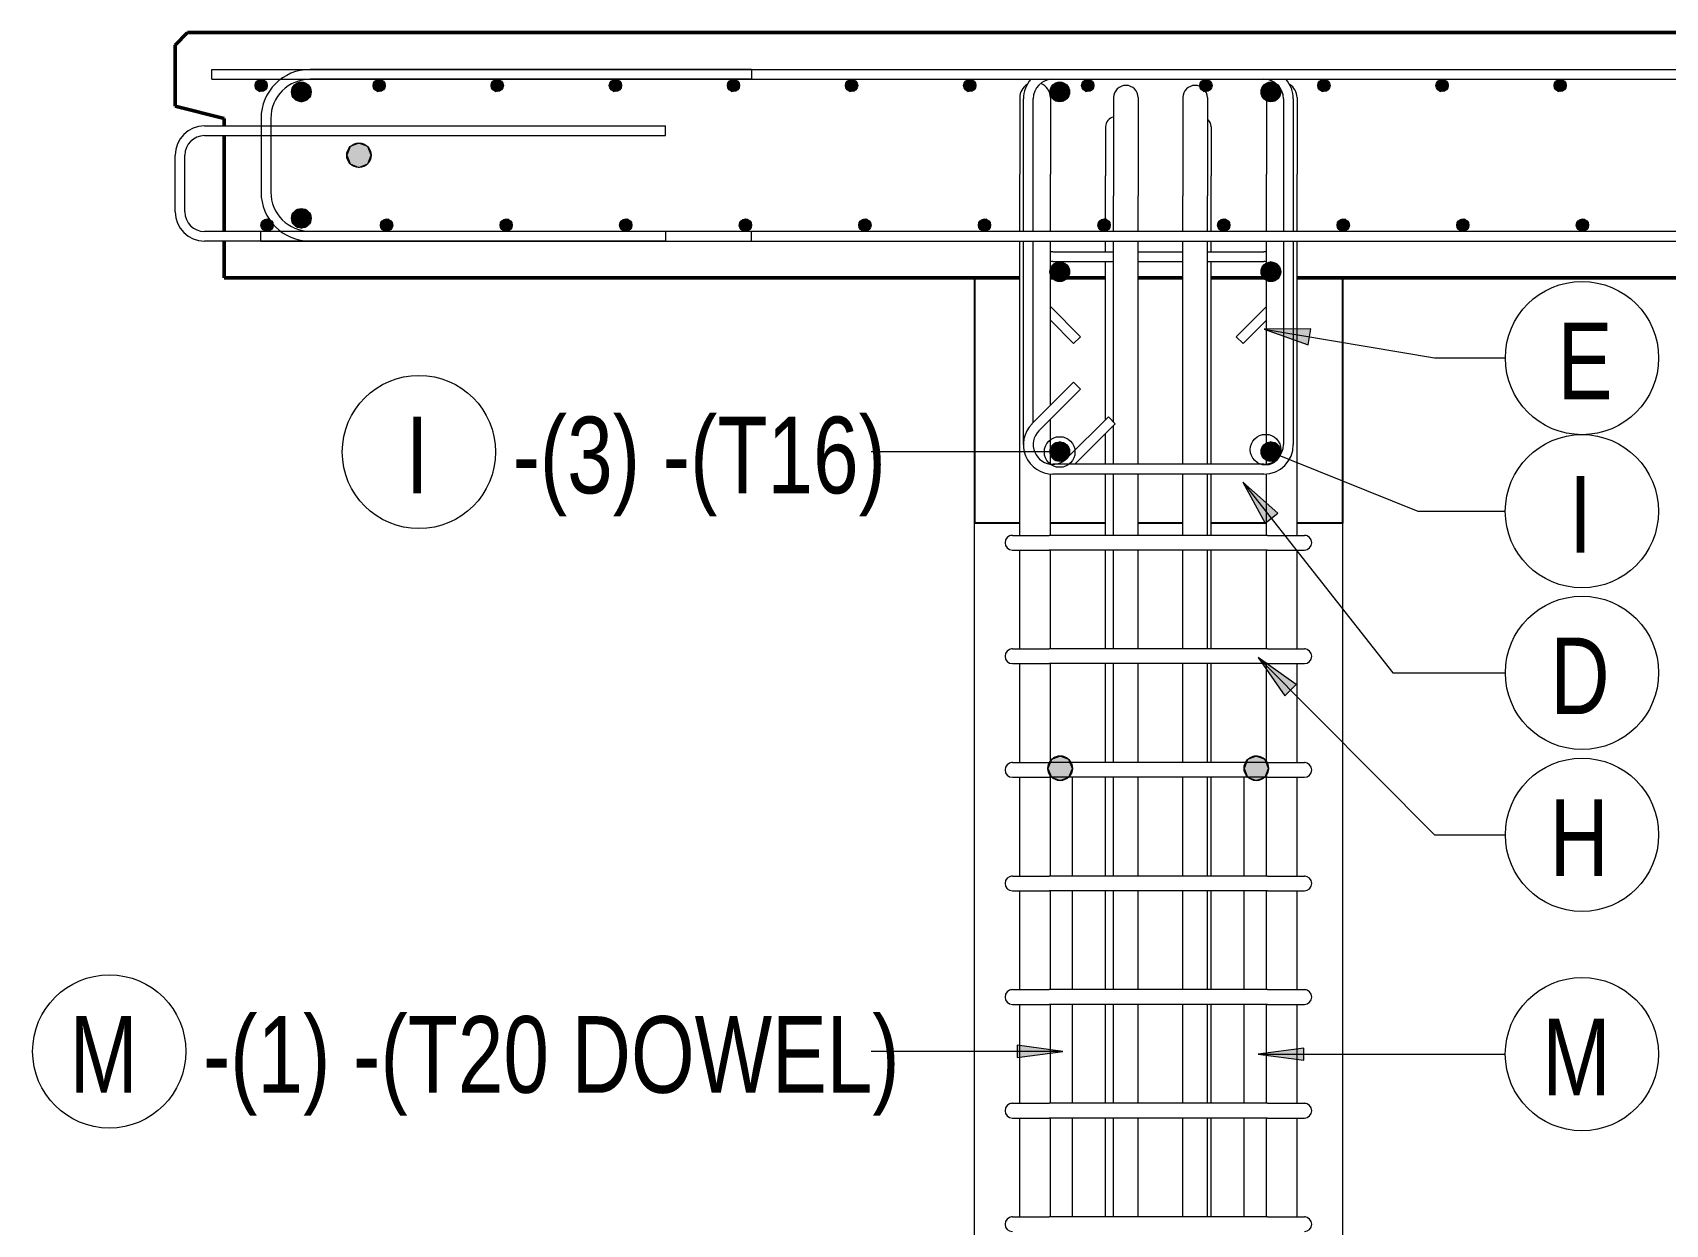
# Model space of a CAD drawing. Header units: millimetres. Extents: x 9013 to 19551, y 11604 to 23400.
# Drawn here: x 13554 to 14886, y 12142 to 13114 of the extents above; entities that cross this region are included whole.
import ezdxf

# ---------------------------------------------------------------- set-up
doc = ezdxf.new("R2010")
doc.units = ezdxf.units.MM
for name, color, linetype, lineweight in [('A-WALL', 113, 'Continuous', 25), ('S-BEAM', 12, 'Continuous', 18), ('S-RBAR', 171, 'Continuous', 18), ('S-RBAR-IDEN', 171, 'Continuous', 9)]:
    doc.layers.add(name, color=color, linetype=linetype, lineweight=lineweight)
doc.styles.add('Nirmala UI Semilight', font='NirmalaS.ttf', dxfattribs={"width": 0.8, "height": 62.5})

# ---------------------------------------------------------------- blocks, each defined once
blk = doc.blocks.new('M_Rebar Tag_rfa MARK - DOT 1 MM-794228-Elevation Top 2')
at = {"layer": 'S-RBAR-IDEN'}
blk.add_circle((11210.2, 12723.5), 62.5, dxfattribs=at)
blk = doc.blocks.new('M_Rebar Tag_rfa Dimension - ARROW-793927-Elevation Top 2')
at = {"layer": 'S-RBAR-IDEN'}
blk.add_circle((12177.3, 12807.6), 62.5, dxfattribs=at)
blk = doc.blocks.new('M_Rebar Tag_rfa MARK - ARROW-794226-Elevation Top 2')
at = {"layer": 'S-RBAR-IDEN'}
blk.add_circle((11210.2, 12280.7), 62.5, dxfattribs=at)

msp = doc.modelspace()

# ---------------------------------------------------------------- hatches: boundary and pattern name
at = {"layer": 'S-RBAR'}
h = msp.add_hatch(color=256, dxfattribs=at)
edge = h.paths.add_edge_path()
edge.add_arc((13740.2, 13070.7), 5, 0, 360)
for points in [[(13738.6, 13065.9), (13744.2, 13067.8), (13744.2, 13073.6), (13738.6, 13075.5), (13735.2, 13070.7)], [(13773, 13057.5), (13779.3, 13060.6), (13780.8, 13067.3), (13776.5, 13072.7), (13769.5, 13072.7), (13765.2, 13067.3), (13766.7, 13060.6)], [(13835, 13065.9), (13840.6, 13067.8), (13840.6, 13073.6), (13835, 13075.5), (13831.5, 13070.7)], [(13931.3, 13065.9), (13936.9, 13067.8), (13936.9, 13073.6), (13931.3, 13075.5), (13927.8, 13070.7)], [(14027.6, 13065.9), (14033.2, 13067.8), (14033.2, 13073.6), (14027.6, 13075.5), (14024.2, 13070.7)], [(14124, 13065.9), (14129.6, 13067.8), (14129.6, 13073.6), (14124, 13075.5), (14120.5, 13070.7)], [(14220.3, 13065.9), (14225.9, 13067.8), (14225.9, 13073.6), (14220.3, 13075.5), (14216.9, 13070.7)], [(14316.6, 13065.9), (14322.2, 13067.8), (14322.2, 13073.6), (14316.6, 13075.5), (14313.2, 13070.7)], [(14394.4, 13058.3), (14395.1, 13058.3), (14399.5, 13063.7), (14397.9, 13070.4), (14391.7, 13073.5), (14385.3, 13070.1), (14383.9, 13063.7), (14388.2, 13058.3)], [(14413, 13065.9), (14418.6, 13067.8), (14418.6, 13073.6), (14413, 13075.5), (14409.5, 13070.7)], [(14509.3, 13065.9), (14514.9, 13067.8), (14514.9, 13073.6), (14509.3, 13075.5), (14505.9, 13070.7)], [(14560.4, 13058.3), (14567.3, 13058.3), (14571.7, 13063.7), (14570.1, 13070.4), (14563.9, 13073.5), (14557.6, 13070.4), (14556.1, 13063.7)], [(14605.7, 13065.9), (14611.2, 13067.8), (14611.2, 13073.6), (14605.7, 13075.5), (14602.2, 13070.7)], [(14702, 13065.9), (14707.6, 13067.8), (14707.6, 13073.6), (14702, 13075.5), (14698.5, 13070.7)], [(14798.3, 13065.9), (14803.9, 13067.8), (14803.9, 13073.6), (14798.3, 13075.5), (14794.9, 13070.7)], [(13820, 13003.8), (13827.1, 13006.7), (13830, 13013.8), (13827.1, 13020.9), (13820, 13023.8), (13812.9, 13020.9), (13810, 13013.8), (13812.9, 13006.7)], [(13746.5, 12952.1), (13750, 12956.9), (13746.5, 12961.7), (13741, 12959.8), (13741, 12954)], [(13773, 12954.4), (13779.3, 12957.4), (13780.8, 12964.2), (13776.5, 12969.6), (13769.5, 12969.6), (13765.2, 12964.2), (13766.7, 12957.4)], [(13844.1, 12952.1), (13847.5, 12956.9), (13844.1, 12961.7), (13838.5, 12959.8), (13838.5, 12954)], [(13941.6, 12952.1), (13945.1, 12956.9), (13941.6, 12961.7), (13936, 12959.8), (13936, 12954)], [(14039.2, 12952.1), (14042.6, 12956.9), (14039.2, 12961.7), (14033.6, 12959.8), (14033.6, 12954)], [(14136.7, 12952.1), (14140.2, 12956.9), (14136.7, 12961.7), (14131.1, 12959.8), (14131.1, 12954)], [(14234.3, 12952.1), (14237.7, 12956.9), (14234.3, 12961.7), (14228.7, 12959.8), (14228.7, 12954)], [(14331.8, 12952.1), (14335.3, 12956.9), (14331.8, 12961.7), (14326.2, 12959.8), (14326.2, 12954)], [(14429.4, 12952.1), (14432.8, 12956.9), (14429.4, 12961.7), (14423.8, 12959.8), (14423.8, 12954)], [(14526.9, 12952.1), (14530.4, 12956.9), (14526.9, 12961.7), (14521.3, 12959.8), (14521.3, 12954)], [(14624.5, 12952.1), (14627.9, 12956.9), (14624.5, 12961.7), (14618.9, 12959.8), (14618.9, 12954)], [(14722, 12952.1), (14725.5, 12956.9), (14722, 12961.7), (14716.4, 12959.8), (14716.4, 12954)], [(14819.5, 12952.1), (14823, 12956.9), (14819.5, 12961.7), (14814, 12959.8), (14814, 12954)], [(14388.2, 12911.6), (14395.1, 12911.6), (14399.5, 12917), (14397.9, 12923.8), (14391.7, 12926.8), (14385.4, 12923.8), (14383.9, 12917), (14384.2, 12916.5)], [(14560.4, 12911.6), (14567.3, 12911.6), (14571.7, 12917), (14570.1, 12923.8), (14563.9, 12926.8), (14557.6, 12923.8), (14556.1, 12917), (14556.5, 12916.5)], [(14388.2, 12764.9), (14395.1, 12764.9), (14399.5, 12770.4), (14397.9, 12777.1), (14391.7, 12780.1), (14385.4, 12776.9), (14383.9, 12770.4)], [(14560.4, 12764.9), (14567.3, 12764.9), (14571.7, 12770.4), (14570.1, 12777.1), (14563.9, 12780.1), (14557.6, 12776.9), (14556.1, 12770.4)], [(14392, 12503.8), (14399.1, 12506.7), (14402, 12513.8), (14399.1, 12520.9), (14392, 12523.8), (14384.9, 12520.9), (14382, 12513.8), (14384.9, 12506.7)], [(14552, 12503.8), (14559.1, 12506.7), (14562, 12513.8), (14559.1, 12520.9), (14552, 12523.8), (14544.9, 12520.9), (14542, 12513.8), (14544.9, 12506.7)]]:
    msp.add_hatch(color=256, dxfattribs=at).paths.add_polyline_path(points)
h = msp.add_hatch(color=256, dxfattribs=at)
edge = h.paths.add_edge_path()
edge.add_arc((13773, 13065.5), 8, 0, 360)
h = msp.add_hatch(color=256, dxfattribs=at)
edge = h.paths.add_edge_path()
edge.add_arc((13836.5, 13070.7), 5, 0, 360)
h = msp.add_hatch(color=256, dxfattribs=at)
edge = h.paths.add_edge_path()
edge.add_arc((13932.8, 13070.7), 5, 0, 360)
h = msp.add_hatch(color=256, dxfattribs=at)
edge = h.paths.add_edge_path()
edge.add_arc((14029.2, 13070.7), 5, 0, 360)
h = msp.add_hatch(color=256, dxfattribs=at)
edge = h.paths.add_edge_path()
edge.add_arc((14125.5, 13070.7), 5, 0, 360)
h = msp.add_hatch(color=256, dxfattribs=at)
edge = h.paths.add_edge_path()
edge.add_arc((14221.9, 13070.7), 5, 0, 360)
h = msp.add_hatch(color=256, dxfattribs=at)
edge = h.paths.add_edge_path()
edge.add_arc((14318.2, 13070.7), 5, 0, 360)
h = msp.add_hatch(color=256, dxfattribs=at)
edge = h.paths.add_edge_path()
edge.add_arc((14391.7, 13065.5), 8, 0, 360)
h = msp.add_hatch(color=256, dxfattribs=at)
edge = h.paths.add_edge_path()
edge.add_arc((14414.5, 13070.7), 5, 0, 360)
h = msp.add_hatch(color=256, dxfattribs=at)
edge = h.paths.add_edge_path()
edge.add_arc((14510.9, 13070.7), 5, 0, 360)
h = msp.add_hatch(color=256, dxfattribs=at)
edge = h.paths.add_edge_path()
edge.add_arc((14563.9, 13065.5), 8, 0, 360)
h = msp.add_hatch(color=256, dxfattribs=at)
edge = h.paths.add_edge_path()
edge.add_arc((14607.2, 13070.7), 5, 0, 360)
h = msp.add_hatch(color=256, dxfattribs=at)
edge = h.paths.add_edge_path()
edge.add_arc((14703.5, 13070.7), 5, 0, 360)
h = msp.add_hatch(color=256, dxfattribs=at)
edge = h.paths.add_edge_path()
edge.add_arc((14799.9, 13070.7), 5, 0, 360)
h = msp.add_hatch(color=256, dxfattribs=at)
edge = h.paths.add_edge_path()
edge.add_arc((13820, 13013.8), 10, 0, 360)
h = msp.add_hatch(color=256, dxfattribs=at)
edge = h.paths.add_edge_path()
edge.add_arc((13745, 12956.9), 5, 0, 360)
h = msp.add_hatch(color=256, dxfattribs=at)
edge = h.paths.add_edge_path()
edge.add_arc((13773, 12962.4), 8, 0, 360)
h = msp.add_hatch(color=256, dxfattribs=at)
edge = h.paths.add_edge_path()
edge.add_arc((13842.5, 12956.9), 5, 0, 360)
h = msp.add_hatch(color=256, dxfattribs=at)
edge = h.paths.add_edge_path()
edge.add_arc((13940.1, 12956.9), 5, 0, 360)
h = msp.add_hatch(color=256, dxfattribs=at)
edge = h.paths.add_edge_path()
edge.add_arc((14037.6, 12956.9), 5, 0, 360)
h = msp.add_hatch(color=256, dxfattribs=at)
edge = h.paths.add_edge_path()
edge.add_arc((14135.2, 12956.9), 5, 0, 360)
h = msp.add_hatch(color=256, dxfattribs=at)
edge = h.paths.add_edge_path()
edge.add_arc((14232.7, 12956.9), 5, 0, 360)
h = msp.add_hatch(color=256, dxfattribs=at)
edge = h.paths.add_edge_path()
edge.add_arc((14330.3, 12956.9), 5, 0, 360)
h = msp.add_hatch(color=256, dxfattribs=at)
edge = h.paths.add_edge_path()
edge.add_arc((14427.8, 12956.9), 5, 0, 360)
h = msp.add_hatch(color=256, dxfattribs=at)
edge = h.paths.add_edge_path()
edge.add_arc((14525.4, 12956.9), 5, 0, 360)
h = msp.add_hatch(color=256, dxfattribs=at)
edge = h.paths.add_edge_path()
edge.add_arc((14622.9, 12956.9), 5, 0, 360)
h = msp.add_hatch(color=256, dxfattribs=at)
edge = h.paths.add_edge_path()
edge.add_arc((14720.5, 12956.9), 5, 0, 360)
h = msp.add_hatch(color=256, dxfattribs=at)
edge = h.paths.add_edge_path()
edge.add_arc((14818, 12956.9), 5, 0, 360)
h = msp.add_hatch(color=256, dxfattribs=at)
edge = h.paths.add_edge_path()
edge.add_arc((14391.7, 12918.8), 8, 0, 360)
h = msp.add_hatch(color=256, dxfattribs=at)
edge = h.paths.add_edge_path()
edge.add_arc((14563.9, 12918.8), 8, 0, 360)
h = msp.add_hatch(color=256, dxfattribs=at)
edge = h.paths.add_edge_path()
edge.add_arc((14391.7, 12772.1), 8, 0, 360)
h = msp.add_hatch(color=256, dxfattribs=at)
edge = h.paths.add_edge_path()
edge.add_arc((14563.9, 12772.1), 8, 0, 360)
h = msp.add_hatch(color=256, dxfattribs=at)
edge = h.paths.add_edge_path()
edge.add_arc((14392, 12513.8), 10, 0, 360)
h = msp.add_hatch(color=256, dxfattribs=at)
edge = h.paths.add_edge_path()
edge.add_arc((14552, 12513.8), 10, 0, 360)
at = {"layer": 'S-RBAR-IDEN'}
for points in [[(14558.3, 12872), (14594.2, 12859.2), (14596.4, 12872.3)], [(14541.1, 12747.3), (14559.1, 12713.8), (14569.5, 12721.9)], [(14553.4, 12604.1), (14575.2, 12572.9), (14584.5, 12582.2)], [(14394.3, 12282.9), (14356.8, 12287.9), (14356.8, 12278)], [(14553.4, 12280.7), (14590.9, 12275.7), (14590.9, 12285.6)]]:
    msp.add_hatch(color=256, dxfattribs=at).paths.add_polyline_path(points)

# ---------------------------------------------------------------- linework, layer by layer
at = {"layer": 'A-WALL', "lineweight": 50}
for p, q in [((13680.1, 13113.8), (13670, 13103.7)), ((15916, 13113.8), (13680.1, 13113.8)), ((13670, 13103.7), (13670, 13053.8)), ((13670, 13053.8), (13710, 13043.8)), ((13710, 13043.8), (13710, 13037.8)), ((13710, 13029.8), (13710, 12951.7)), ((13710, 12943.7), (13710, 12913.8)), ((13710, 12913.8), (14359, 12913.8)), ((14384, 12913.8), (14429.1, 12913.8)), ((14455.6, 12913.8), (14492.1, 12913.8)), ((14515.1, 12913.8), (14560.2, 12913.8)), ((14585.2, 12913.8), (15886, 12913.8))]:
    msp.add_line(p, q, dxfattribs=at)
at = {"layer": 'A-WALL'}
for p, q in [((14322, 12913.8), (14322, 12713.8)), ((14622.2, 12913.8), (14622.2, 12713.8)), ((14359, 12713.8), (14322, 12713.8)), ((14429.1, 12713.8), (14384, 12713.8)), ((14492.1, 12713.8), (14455.6, 12713.8)), ((14560.2, 12713.8), (14515.1, 12713.8)), ((14622.2, 12713.8), (14585.2, 12713.8))]:
    msp.add_line(p, q, dxfattribs=at)
at = {"layer": 'S-BEAM'}
for p, q in [((14322, 11713.8), (14322, 12713.8)), ((14359, 12713.8), (14322, 12713.8)), ((14429.1, 12713.8), (14384, 12713.8)), ((14492.1, 12713.8), (14455.6, 12713.8)), ((14560.2, 12713.8), (14515.1, 12713.8)), ((14622.2, 12713.8), (14585.2, 12713.8)), ((14622.2, 12713.8), (14622.2, 11713.8))]:
    msp.add_line(p, q, dxfattribs=at)
at = {"layer": 'S-RBAR'}
for p, q in [((13700, 13083.8), (15896, 13083.8)), ((13700, 13075.8), (13700, 13083.8)), ((14140.1, 13083.8), (13780.1, 13083.8)), ((14140.1, 13083.8), (14140.1, 13075.8)), ((13700, 13075.8), (15896, 13075.8)), ((13738.6, 13075.5), (13735.2, 13070.7)), ((13735.2, 13070.7), (13738.6, 13065.9)), ((13744.2, 13073.6), (13738.6, 13075.5)), ((13738.6, 13065.9), (13744.2, 13067.8)), ((13744.2, 13067.8), (13744.2, 13073.6)), ((13769.5, 13072.7), (13765.2, 13067.3)), ((13765.2, 13067.3), (13766.7, 13060.6)), ((13776.5, 13072.7), (13769.5, 13072.7)), ((13780.8, 13067.3), (13776.5, 13072.7)), ((13779.3, 13060.6), (13780.8, 13067.3)), ((14140.1, 13075.8), (13780.1, 13075.8)), ((13835, 13075.5), (13831.5, 13070.7)), ((13831.5, 13070.7), (13835, 13065.9)), ((13840.6, 13073.6), (13835, 13075.5)), ((13835, 13065.9), (13840.6, 13067.8)), ((13840.6, 13067.8), (13840.6, 13073.6)), ((13931.3, 13075.5), (13927.8, 13070.7)), ((13927.8, 13070.7), (13931.3, 13065.9)), ((13936.9, 13073.6), (13931.3, 13075.5)), ((13931.3, 13065.9), (13936.9, 13067.8)), ((13936.9, 13067.8), (13936.9, 13073.6)), ((14027.6, 13075.5), (14024.2, 13070.7)), ((14024.2, 13070.7), (14027.6, 13065.9)), ((14033.2, 13073.6), (14027.6, 13075.5)), ((14027.6, 13065.9), (14033.2, 13067.8)), ((14033.2, 13067.8), (14033.2, 13073.6)), ((14124, 13075.5), (14120.5, 13070.7)), ((14120.5, 13070.7), (14124, 13065.9)), ((14129.6, 13073.6), (14124, 13075.5)), ((14124, 13065.9), (14129.6, 13067.8)), ((14129.6, 13067.8), (14129.6, 13073.6)), ((14220.3, 13075.5), (14216.9, 13070.7)), ((14216.9, 13070.7), (14220.3, 13065.9)), ((14225.9, 13073.6), (14220.3, 13075.5)), ((14220.3, 13065.9), (14225.9, 13067.8)), ((14225.9, 13067.8), (14225.9, 13073.6)), ((14316.6, 13075.5), (14313.2, 13070.7)), ((14313.2, 13070.7), (14316.6, 13065.9)), ((14322.2, 13073.6), (14316.6, 13075.5)), ((14316.6, 13065.9), (14322.2, 13067.8)), ((14322.2, 13067.8), (14322.2, 13073.6)), ((14385.3, 13070.1), (14383.9, 13063.7)), ((14391.7, 13073.5), (14385.3, 13070.1)), ((14397.9, 13070.4), (14391.7, 13073.5)), ((14399.5, 13063.7), (14397.9, 13070.4)), ((14413, 13075.5), (14409.5, 13070.7)), ((14409.5, 13070.7), (14413, 13065.9)), ((14418.6, 13073.6), (14413, 13075.5)), ((14413, 13065.9), (14418.6, 13067.8)), ((14418.6, 13067.8), (14418.6, 13073.6)), ((14509.3, 13075.5), (14505.9, 13070.7)), ((14505.9, 13070.7), (14509.3, 13065.9)), ((14514.9, 13073.6), (14509.3, 13075.5)), ((14509.3, 13065.9), (14514.9, 13067.8)), ((14514.9, 13067.8), (14514.9, 13073.6)), ((14557.6, 13070.4), (14556.1, 13063.7)), ((14563.9, 13073.5), (14557.6, 13070.4)), ((14570.1, 13070.4), (14563.9, 13073.5)), ((14571.7, 13063.7), (14570.1, 13070.4)), ((14605.7, 13075.5), (14602.2, 13070.7)), ((14602.2, 13070.7), (14605.7, 13065.9)), ((14611.2, 13073.6), (14605.7, 13075.5)), ((14605.7, 13065.9), (14611.2, 13067.8)), ((14611.2, 13067.8), (14611.2, 13073.6)), ((14702, 13075.5), (14698.5, 13070.7)), ((14698.5, 13070.7), (14702, 13065.9)), ((14707.6, 13073.6), (14702, 13075.5)), ((14702, 13065.9), (14707.6, 13067.8)), ((14707.6, 13067.8), (14707.6, 13073.6)), ((14798.3, 13075.5), (14794.9, 13070.7)), ((14794.9, 13070.7), (14798.3, 13065.9)), ((14803.9, 13073.6), (14798.3, 13075.5)), ((14798.3, 13065.9), (14803.9, 13067.8)), ((14803.9, 13067.8), (14803.9, 13073.6)), ((13766.7, 13060.6), (13773, 13057.5)), ((13773, 13057.5), (13779.3, 13060.6)), ((14359, 13060.8), (14359, 12998.3)), ((14362, 12951.8), (14362, 13059.8)), ((14370, 12951.8), (14370, 13059.8)), ((14383.9, 13063.7), (14388.2, 13058.3)), ((14384, 13060.8), (14384, 12998.3)), ((14388.2, 13058.3), (14394.4, 13058.3)), ((14394.4, 13058.3), (14395.1, 13058.3)), ((14395.1, 13058.3), (14399.5, 13063.7)), ((14435.6, 13060.8), (14435.6, 12980.8)), ((14455.6, 13060.8), (14455.6, 12980.8)), ((14492.1, 13060.8), (14492.1, 12980.8)), ((14512.1, 13060.8), (14512.1, 12980.8)), ((14556.1, 13063.7), (14560.4, 13058.3)), ((14560.2, 13060.8), (14560.2, 12998.3)), ((14560.4, 13058.3), (14567.3, 13058.3)), ((14567.3, 13058.3), (14571.7, 13063.7)), ((14574.2, 13059.8), (14574.2, 12951.8)), ((14582.2, 13059.8), (14582.2, 12951.8)), ((14585.2, 13060.8), (14585.2, 12998.3)), ((13740.1, 13043.8), (13740.1, 12983.8)), ((13748.1, 13043.8), (13748.1, 12983.8)), ((13694, 13037.8), (14070, 13037.8)), ((13694, 13029.8), (14070, 13029.8)), ((14070, 13029.8), (14070, 13037.8)), ((14429.1, 13037.1), (14429.1, 12997.1)), ((14515.1, 13037.1), (14515.1, 12997.1)), ((13670, 12967.7), (13670, 13013.8)), ((13678, 12967.7), (13678, 13013.8)), ((13812.9, 13020.9), (13810, 13013.8)), ((13810, 13013.8), (13812.9, 13006.7)), ((13820, 13023.8), (13812.9, 13020.9)), ((13827.1, 13020.9), (13820, 13023.8)), ((13830, 13013.8), (13827.1, 13020.9)), ((13827.1, 13006.7), (13830, 13013.8)), ((13812.9, 13006.7), (13820, 13003.8)), ((13820, 13003.8), (13827.1, 13006.7)), ((14359, 12951.8), (14359, 12998.3)), ((14384, 12951.8), (14384, 12998.3)), ((14429.1, 12951.8), (14429.1, 12997.1)), ((14515.1, 12951.8), (14515.1, 12997.1)), ((14560.2, 12951.8), (14560.2, 12998.3)), ((14585.2, 12951.8), (14585.2, 12998.3)), ((14435.6, 12951.8), (14435.6, 12980.8)), ((14455.6, 12951.8), (14455.6, 12980.8)), ((14492.1, 12951.8), (14492.1, 12980.8)), ((14512.1, 12951.8), (14512.1, 12980.8)), ((13746.5, 12961.7), (13741, 12959.8)), ((13741, 12959.8), (13741, 12954)), ((13750, 12956.9), (13746.5, 12961.7)), ((13769.5, 12969.6), (13765.2, 12964.2)), ((13765.2, 12964.2), (13766.7, 12957.4)), ((13776.5, 12969.6), (13769.5, 12969.6)), ((13780.8, 12964.2), (13776.5, 12969.6)), ((13779.3, 12957.4), (13780.8, 12964.2)), ((13844.1, 12961.7), (13838.5, 12959.8)), ((13838.5, 12959.8), (13838.5, 12954)), ((13847.5, 12956.9), (13844.1, 12961.7)), ((13941.6, 12961.7), (13936, 12959.8)), ((13936, 12959.8), (13936, 12954)), ((13945.1, 12956.9), (13941.6, 12961.7)), ((14039.2, 12961.7), (14033.6, 12959.8)), ((14033.6, 12959.8), (14033.6, 12954)), ((14042.6, 12956.9), (14039.2, 12961.7)), ((14136.7, 12961.7), (14131.1, 12959.8)), ((14131.1, 12959.8), (14131.1, 12954)), ((14140.2, 12956.9), (14136.7, 12961.7)), ((14234.3, 12961.7), (14228.7, 12959.8)), ((14228.7, 12959.8), (14228.7, 12954)), ((14237.7, 12956.9), (14234.3, 12961.7)), ((14331.8, 12961.7), (14326.2, 12959.8)), ((14326.2, 12959.8), (14326.2, 12954)), ((14335.3, 12956.9), (14331.8, 12961.7)), ((14429.4, 12961.7), (14423.8, 12959.8)), ((14423.8, 12959.8), (14423.8, 12954)), ((14432.8, 12956.9), (14429.4, 12961.7)), ((14526.9, 12961.7), (14521.3, 12959.8)), ((14521.3, 12959.8), (14521.3, 12954)), ((14530.4, 12956.9), (14526.9, 12961.7)), ((14624.5, 12961.7), (14618.9, 12959.8)), ((14618.9, 12959.8), (14618.9, 12954)), ((14627.9, 12956.9), (14624.5, 12961.7)), ((14722, 12961.7), (14716.4, 12959.8)), ((14716.4, 12959.8), (14716.4, 12954)), ((14725.5, 12956.9), (14722, 12961.7)), ((14819.5, 12961.7), (14814, 12959.8)), ((14814, 12959.8), (14814, 12954)), ((14823, 12956.9), (14819.5, 12961.7)), ((14070, 12951.7), (13694, 12951.7)), ((13740, 12951.8), (15896, 12951.8)), ((13740, 12943.8), (13740, 12951.8)), ((13741, 12954), (13746.5, 12952.1)), ((13746.5, 12952.1), (13750, 12956.9)), ((13766.7, 12957.4), (13773, 12954.4)), ((13773, 12954.4), (13779.3, 12957.4)), ((13780.1, 12951.8), (14140.1, 12951.8)), ((13838.5, 12954), (13844.1, 12952.1)), ((13844.1, 12952.1), (13847.5, 12956.9)), ((13936, 12954), (13941.6, 12952.1)), ((13941.6, 12952.1), (13945.1, 12956.9)), ((14033.6, 12954), (14039.2, 12952.1)), ((14039.2, 12952.1), (14042.6, 12956.9)), ((14070, 12951.7), (14070, 12943.7)), ((14131.1, 12954), (14136.7, 12952.1)), ((14136.7, 12952.1), (14140.2, 12956.9)), ((14140.1, 12943.8), (14140.1, 12951.8)), ((14228.7, 12954), (14234.3, 12952.1)), ((14234.3, 12952.1), (14237.7, 12956.9)), ((14326.2, 12954), (14331.8, 12952.1)), ((14331.8, 12952.1), (14335.3, 12956.9)), ((14423.8, 12954), (14429.4, 12952.1)), ((14429.4, 12952.1), (14432.8, 12956.9)), ((14521.3, 12954), (14526.9, 12952.1)), ((14526.9, 12952.1), (14530.4, 12956.9)), ((14618.9, 12954), (14624.5, 12952.1)), ((14624.5, 12952.1), (14627.9, 12956.9)), ((14716.4, 12954), (14722, 12952.1)), ((14722, 12952.1), (14725.5, 12956.9)), ((14814, 12954), (14819.5, 12952.1)), ((14819.5, 12952.1), (14823, 12956.9)), ((14070, 12943.7), (13694, 12943.7)), ((13740, 12943.8), (15896, 12943.8)), ((13780.1, 12943.8), (14140.1, 12943.8)), ((14359, 12703.8), (14359, 12943.8)), ((14362, 12777.8), (14362, 12943.8)), ((14370, 12795.7), (14370, 12943.8)), ((14384, 12809.7), (14384, 12943.8)), ((14386, 12935.1), (14435.6, 12935.1)), ((14429.1, 12935.1), (14429.1, 12943.8)), ((14435.6, 12796.1), (14435.6, 12943.8)), ((14455.6, 12761.8), (14455.6, 12943.8)), ((14455.6, 12935.1), (14492.1, 12935.1)), ((14492.1, 12761.8), (14492.1, 12943.8)), ((14512.1, 12761.8), (14512.1, 12943.8)), ((14512.1, 12935.1), (14558.2, 12935.1)), ((14515.1, 12935.1), (14515.1, 12943.8)), ((14560.2, 12762.1), (14560.2, 12943.8)), ((14574.2, 12943.8), (14574.2, 12777.8)), ((14582.2, 12943.8), (14582.2, 12777.8)), ((14585.2, 12703.8), (14585.2, 12943.8)), ((14385.4, 12923.8), (14383.9, 12917)), ((14391.7, 12926.8), (14385.4, 12923.8)), ((14386, 12927.1), (14435.6, 12927.1)), ((14397.9, 12923.8), (14391.7, 12926.8)), ((14399.5, 12917), (14397.9, 12923.8)), ((14429.1, 12798.2), (14429.1, 12927.1)), ((14455.6, 12927.1), (14492.1, 12927.1)), ((14512.1, 12927.1), (14558.2, 12927.1)), ((14515.1, 12761.8), (14515.1, 12927.1)), ((14557.6, 12923.8), (14556.1, 12917)), ((14563.9, 12926.8), (14557.6, 12923.8)), ((14570.1, 12923.8), (14563.9, 12926.8)), ((14571.7, 12917), (14570.1, 12923.8)), ((14383.9, 12917), (14384.2, 12916.5)), ((14384.2, 12916.5), (14388.2, 12911.6)), ((14388.2, 12911.6), (14395.1, 12911.6)), ((14395.1, 12911.6), (14399.5, 12917)), ((14556.1, 12917), (14556.5, 12916.5)), ((14556.5, 12916.5), (14560.4, 12911.6)), ((14560.4, 12911.6), (14567.3, 12911.6)), ((14567.3, 12911.6), (14571.7, 12917)), ((14408.6, 12865.8), (14384, 12890.5)), ((14403, 12860.2), (14384, 12879.2)), ((14560.2, 12890.5), (14535.6, 12865.8)), ((14560.2, 12879.2), (14541.2, 12860.2)), ((14408.6, 12865.8), (14403, 12860.2)), ((14535.6, 12865.8), (14541.2, 12860.2)), ((14369, 12794.8), (14403, 12828.7)), ((14408.6, 12823.1), (14403, 12828.7)), ((14374.7, 12789.1), (14408.6, 12823.1)), ((14431.3, 12800.4), (14397.3, 12766.5)), ((14431.3, 12800.4), (14436.9, 12794.8)), ((14384, 12762.1), (14384, 12798.4)), ((14436.9, 12794.8), (14403.9, 12761.8)), ((14429.1, 12761.8), (14429.1, 12786.9)), ((14435.6, 12761.8), (14435.6, 12793.4)), ((14385.4, 12776.9), (14383.9, 12770.4)), ((14391.7, 12780.1), (14385.4, 12776.9)), ((14397.9, 12777.1), (14391.7, 12780.1)), ((14399.5, 12770.4), (14397.9, 12777.1)), ((14557.6, 12776.9), (14556.1, 12770.4)), ((14563.9, 12780.1), (14557.6, 12776.9)), ((14570.1, 12777.1), (14563.9, 12780.1)), ((14571.7, 12770.4), (14570.1, 12777.1)), ((14383.9, 12770.4), (14388.2, 12764.9)), ((14558.2, 12761.8), (14386, 12761.8)), ((14388.2, 12764.9), (14395.1, 12764.9)), ((14395.1, 12764.9), (14399.5, 12770.4)), ((14556.1, 12770.4), (14560.4, 12764.9)), ((14560.4, 12764.9), (14567.3, 12764.9)), ((14567.3, 12764.9), (14571.7, 12770.4)), ((14384, 12703.8), (14384, 12754.1)), ((14558.2, 12753.8), (14386, 12753.8)), ((14429.1, 12703.8), (14429.1, 12753.8)), ((14435.6, 12703.8), (14435.6, 12753.8)), ((14455.6, 12703.8), (14455.6, 12753.8)), ((14492.1, 12703.8), (14492.1, 12753.8)), ((14512.1, 12703.8), (14512.1, 12753.8)), ((14515.1, 12703.8), (14515.1, 12753.8)), ((14560.2, 12703.8), (14560.2, 12754.1)), ((14353, 12703.8), (14354, 12703.8)), ((14354.3, 12703.8), (14355, 12703.8)), ((14355, 12703.8), (14357.6, 12703.8)), ((14357.6, 12703.8), (14359.4, 12703.8)), ((14359.4, 12703.8), (14361.8, 12703.8)), ((14361.8, 12703.8), (14362.6, 12703.8)), ((14362.6, 12703.8), (14381.8, 12703.8)), ((14381.8, 12703.8), (14383, 12703.8)), ((14561.2, 12703.8), (14383, 12703.8)), ((14561.2, 12703.8), (14591.2, 12703.8)), ((14353, 12691.8), (14354, 12691.8)), ((14354.3, 12691.8), (14355, 12691.8)), ((14355, 12691.8), (14357.6, 12691.8)), ((14357.6, 12691.8), (14359.4, 12691.8)), ((14359, 12611.2), (14359, 12691.8)), ((14359.4, 12691.8), (14363, 12691.8)), ((14362.9, 12691.8), (14365.6, 12691.8)), ((14365.6, 12691.8), (14369.9, 12691.8)), ((14369.9, 12691.8), (14372.9, 12691.8)), ((14372.9, 12691.8), (14378, 12691.8)), ((14378, 12691.8), (14381.4, 12691.8)), ((14381.4, 12691.8), (14383, 12691.8)), ((14561.2, 12691.8), (14383, 12691.8)), ((14384, 12611.2), (14384, 12691.8)), ((14429.1, 12611.2), (14429.1, 12691.8)), ((14435.6, 12611.2), (14435.6, 12691.8)), ((14455.6, 12611.2), (14455.6, 12691.8)), ((14492.1, 12611.2), (14492.1, 12691.8)), ((14512.1, 12611.2), (14512.1, 12691.8)), ((14515.1, 12611.2), (14515.1, 12691.8)), ((14560.2, 12611.2), (14560.2, 12691.8)), ((14561.2, 12691.8), (14591.2, 12691.8)), ((14585.2, 12611.2), (14585.2, 12691.8)), ((14353, 12611.2), (14354, 12611.2)), ((14354.3, 12611.2), (14355, 12611.2)), ((14355, 12611.2), (14357.6, 12611.2)), ((14357.6, 12611.2), (14359.4, 12611.2)), ((14359.4, 12611.2), (14361.8, 12611.2)), ((14361.8, 12611.2), (14362.6, 12611.2)), ((14362.6, 12611.2), (14381.8, 12611.2)), ((14381.8, 12611.2), (14383, 12611.2)), ((14561.2, 12611.2), (14383, 12611.2)), ((14561.2, 12611.2), (14591.2, 12611.2)), ((14353, 12599.2), (14354, 12599.2)), ((14354.3, 12599.2), (14355, 12599.2)), ((14355, 12599.2), (14357.6, 12599.2)), ((14357.6, 12599.2), (14359.4, 12599.2)), ((14359, 12518.5), (14359, 12599.2)), ((14359.4, 12599.2), (14363, 12599.2)), ((14362.9, 12599.2), (14365.6, 12599.2)), ((14365.6, 12599.2), (14369.9, 12599.2)), ((14369.9, 12599.2), (14372.9, 12599.2)), ((14372.9, 12599.2), (14378, 12599.2)), ((14378, 12599.2), (14381.4, 12599.2)), ((14381.4, 12599.2), (14383, 12599.2)), ((14561.2, 12599.2), (14383, 12599.2)), ((14384, 12518.5), (14384, 12599.2)), ((14429.1, 12518.5), (14429.1, 12599.2)), ((14435.6, 12518.5), (14435.6, 12599.2)), ((14455.6, 12518.5), (14455.6, 12599.2)), ((14492.1, 12518.5), (14492.1, 12599.2)), ((14512.1, 12518.5), (14512.1, 12599.2)), ((14515.1, 12518.5), (14515.1, 12599.2)), ((14560.2, 12518.5), (14560.2, 12599.2)), ((14561.2, 12599.2), (14591.2, 12599.2)), ((14585.2, 12518.5), (14585.2, 12599.2)), ((14384.9, 12520.9), (14382, 12513.8)), ((14392, 12523.8), (14384.9, 12520.9)), ((14399.1, 12520.9), (14392, 12523.8)), ((14402, 12513.8), (14399.1, 12520.9)), ((14544.9, 12520.9), (14542, 12513.8)), ((14552, 12523.8), (14544.9, 12520.9)), ((14559.1, 12520.9), (14552, 12523.8)), ((14562, 12513.8), (14559.1, 12520.9)), ((14353, 12518.5), (14354, 12518.5)), ((14353, 12506.5), (14354, 12506.5)), ((14354.3, 12518.5), (14355, 12518.5)), ((14354.3, 12506.5), (14355, 12506.5)), ((14355, 12518.5), (14357.6, 12518.5)), ((14355, 12506.5), (14357.6, 12506.5)), ((14357.6, 12518.5), (14359.4, 12518.5)), ((14357.6, 12506.5), (14359.4, 12506.5)), ((14359, 12425.9), (14359, 12506.5)), ((14359.4, 12518.5), (14361.8, 12518.5)), ((14359.4, 12506.5), (14363, 12506.5)), ((14361.8, 12518.5), (14362.6, 12518.5)), ((14362.6, 12518.5), (14381.8, 12518.5)), ((14362.9, 12506.5), (14365.6, 12506.5)), ((14365.6, 12506.5), (14369.9, 12506.5)), ((14369.9, 12506.5), (14372.9, 12506.5)), ((14372.9, 12506.5), (14378, 12506.5)), ((14378, 12506.5), (14381.4, 12506.5)), ((14381.4, 12506.5), (14383, 12506.5)), ((14381.8, 12518.5), (14383, 12518.5)), ((14382, 12513.8), (14384.9, 12506.7)), ((14561.2, 12518.5), (14383, 12518.5)), ((14561.2, 12506.5), (14383, 12506.5)), ((14384, 12425.9), (14384, 12506.5)), ((14384.9, 12506.7), (14392, 12503.8)), ((14392, 12503.8), (14399.1, 12506.7)), ((14399.1, 12506.7), (14402, 12513.8)), ((14402, 12433.8), (14402, 12506.7)), ((14429.1, 12425.9), (14429.1, 12506.5)), ((14435.6, 12425.9), (14435.6, 12506.5)), ((14455.6, 12425.9), (14455.6, 12506.5)), ((14492.1, 12425.9), (14492.1, 12506.5)), ((14512.1, 12425.9), (14512.1, 12506.5)), ((14515.1, 12425.9), (14515.1, 12506.5)), ((14542, 12513.8), (14544.9, 12506.7)), ((14542, 12433.8), (14542, 12506.7)), ((14544.9, 12506.7), (14552, 12503.8)), ((14552, 12503.8), (14559.1, 12506.7)), ((14559.1, 12506.7), (14562, 12513.8)), ((14560.2, 12425.9), (14560.2, 12506.5)), ((14561.2, 12518.5), (14591.2, 12518.5)), ((14561.2, 12506.5), (14591.2, 12506.5)), ((14585.2, 12425.9), (14585.2, 12506.5)), ((14402, 12425.9), (14402, 12433.8)), ((14542, 12425.9), (14542, 12433.8)), ((14353, 12425.9), (14354, 12425.9)), ((14353, 12413.9), (14354, 12413.9)), ((14354.3, 12425.9), (14355, 12425.9)), ((14354.3, 12413.9), (14355, 12413.9)), ((14355, 12425.9), (14357.6, 12425.9)), ((14355, 12413.9), (14357.6, 12413.9)), ((14357.6, 12425.9), (14359.4, 12425.9)), ((14357.6, 12413.9), (14359.4, 12413.9)), ((14359, 12333.3), (14359, 12413.9)), ((14359.4, 12425.9), (14361.8, 12425.9)), ((14359.4, 12413.9), (14363, 12413.9)), ((14361.8, 12425.9), (14362.6, 12425.9)), ((14362.6, 12425.9), (14381.8, 12425.9)), ((14362.9, 12413.9), (14365.6, 12413.9)), ((14365.6, 12413.9), (14369.9, 12413.9)), ((14369.9, 12413.9), (14372.9, 12413.9)), ((14372.9, 12413.9), (14378, 12413.9)), ((14378, 12413.9), (14381.4, 12413.9)), ((14381.4, 12413.9), (14383, 12413.9)), ((14381.8, 12425.9), (14383, 12425.9)), ((14561.2, 12425.9), (14383, 12425.9)), ((14561.2, 12413.9), (14383, 12413.9)), ((14384, 12333.3), (14384, 12413.9)), ((14402, 12333.3), (14402, 12413.9)), ((14429.1, 12333.3), (14429.1, 12413.9)), ((14435.6, 12333.3), (14435.6, 12413.9)), ((14455.6, 12333.3), (14455.6, 12413.9)), ((14492.1, 12333.3), (14492.1, 12413.9)), ((14512.1, 12333.3), (14512.1, 12413.9)), ((14515.1, 12333.3), (14515.1, 12413.9)), ((14542, 12333.3), (14542, 12413.9)), ((14560.2, 12333.3), (14560.2, 12413.9)), ((14561.2, 12425.9), (14591.2, 12425.9)), ((14561.2, 12413.9), (14591.2, 12413.9)), ((14585.2, 12333.3), (14585.2, 12413.9)), ((14353, 12333.3), (14354, 12333.3)), ((14354.3, 12333.3), (14355, 12333.3)), ((14355, 12333.3), (14357.6, 12333.3)), ((14357.6, 12333.3), (14359.4, 12333.3)), ((14359.4, 12333.3), (14361.8, 12333.3)), ((14361.8, 12333.3), (14362.6, 12333.3)), ((14362.6, 12333.3), (14381.8, 12333.3)), ((14381.8, 12333.3), (14383, 12333.3)), ((14561.2, 12333.3), (14383, 12333.3)), ((14561.2, 12333.3), (14591.2, 12333.3)), ((14353, 12321.3), (14354, 12321.3)), ((14354.3, 12321.3), (14355, 12321.3)), ((14355, 12321.3), (14357.6, 12321.3)), ((14357.6, 12321.3), (14359.4, 12321.3)), ((14359, 12240.6), (14359, 12321.3)), ((14359.4, 12321.3), (14363, 12321.3)), ((14362.9, 12321.3), (14365.6, 12321.3)), ((14365.6, 12321.3), (14369.9, 12321.3)), ((14369.9, 12321.3), (14372.9, 12321.3)), ((14372.9, 12321.3), (14378, 12321.3)), ((14378, 12321.3), (14381.4, 12321.3)), ((14381.4, 12321.3), (14383, 12321.3)), ((14561.2, 12321.3), (14383, 12321.3)), ((14384, 12240.6), (14384, 12321.3)), ((14402, 12240.6), (14402, 12321.3)), ((14429.1, 12240.6), (14429.1, 12321.3)), ((14435.6, 12240.6), (14435.6, 12321.3)), ((14455.6, 12240.6), (14455.6, 12321.3)), ((14492.1, 12240.6), (14492.1, 12321.3)), ((14512.1, 12240.6), (14512.1, 12321.3)), ((14515.1, 12240.6), (14515.1, 12321.3)), ((14542, 12240.6), (14542, 12321.3)), ((14560.2, 12240.6), (14560.2, 12321.3)), ((14561.2, 12321.3), (14591.2, 12321.3)), ((14585.2, 12240.6), (14585.2, 12321.3)), ((14353, 12240.6), (14354, 12240.6)), ((14354.3, 12240.6), (14355, 12240.6)), ((14355, 12240.6), (14357.6, 12240.6)), ((14357.6, 12240.6), (14359.4, 12240.6)), ((14359.4, 12240.6), (14361.8, 12240.6)), ((14361.8, 12240.6), (14362.6, 12240.6)), ((14362.6, 12240.6), (14381.8, 12240.6)), ((14381.8, 12240.6), (14383, 12240.6)), ((14561.2, 12240.6), (14383, 12240.6)), ((14561.2, 12240.6), (14591.2, 12240.6)), ((14353, 12228.6), (14354, 12228.6)), ((14354.3, 12228.6), (14355, 12228.6)), ((14355, 12228.6), (14357.6, 12228.6)), ((14357.6, 12228.6), (14359.4, 12228.6)), ((14359, 12148), (14359, 12228.6)), ((14359.4, 12228.6), (14363, 12228.6)), ((14362.9, 12228.6), (14365.6, 12228.6)), ((14365.6, 12228.6), (14369.9, 12228.6)), ((14369.9, 12228.6), (14372.9, 12228.6)), ((14372.9, 12228.6), (14378, 12228.6)), ((14378, 12228.6), (14381.4, 12228.6)), ((14381.4, 12228.6), (14383, 12228.6)), ((14561.2, 12228.6), (14383, 12228.6)), ((14384, 12148), (14384, 12228.6)), ((14402, 12148), (14402, 12228.6)), ((14429.1, 12148), (14429.1, 12228.6)), ((14435.6, 12148), (14435.6, 12228.6)), ((14455.6, 12148), (14455.6, 12228.6)), ((14492.1, 12148), (14492.1, 12228.6)), ((14512.1, 12148), (14512.1, 12228.6)), ((14515.1, 12148), (14515.1, 12228.6)), ((14542, 12148), (14542, 12228.6)), ((14560.2, 12148), (14560.2, 12228.6)), ((14561.2, 12228.6), (14591.2, 12228.6)), ((14585.2, 12148), (14585.2, 12228.6)), ((14353, 12148), (14354, 12148)), ((14354.3, 12148), (14355, 12148)), ((14355, 12148), (14357.6, 12148)), ((14357.6, 12148), (14359.4, 12148)), ((14359.4, 12148), (14361.8, 12148)), ((14361.8, 12148), (14362.6, 12148)), ((14362.6, 12148), (14381.8, 12148)), ((14381.8, 12148), (14383, 12148)), ((14561.2, 12148), (14383, 12148)), ((14561.2, 12148), (14591.2, 12148))]:
    msp.add_line(p, q, dxfattribs=at)
for centre, radius in [((13740.2, 13070.7), 5), ((13773, 13065.5), 8), ((13836.5, 13070.7), 5), ((13932.8, 13070.7), 5), ((14029.2, 13070.7), 5), ((14125.5, 13070.7), 5), ((14221.9, 13070.7), 5), ((14318.2, 13070.7), 5), ((14391.7, 13065.5), 8), ((14414.5, 13070.7), 5), ((14510.9, 13070.7), 5), ((14563.9, 13065.5), 8), ((14607.2, 13070.7), 5), ((14703.5, 13070.7), 5), ((14799.9, 13070.7), 5), ((13820, 13013.8), 10), ((13745, 12956.9), 5), ((13773, 12962.4), 8), ((13842.5, 12956.9), 5), ((13940.1, 12956.9), 5), ((14037.6, 12956.9), 5), ((14135.2, 12956.9), 5), ((14232.7, 12956.9), 5), ((14330.3, 12956.9), 5), ((14427.8, 12956.9), 5), ((14525.4, 12956.9), 5), ((14622.9, 12956.9), 5), ((14720.5, 12956.9), 5), ((14818, 12956.9), 5), ((14391.7, 12918.8), 8), ((14563.9, 12918.8), 8), ((14391.7, 12772.1), 8), ((14563.9, 12772.1), 8), ((14392, 12513.8), 10), ((14552, 12513.8), 10)]:
    msp.add_circle(centre, radius, dxfattribs=at)
for centre, radius, start, end in [((13780.1, 13043.8), 40, 90, 180), ((13780.1, 13043.8), 32, 90, 180), ((14371.5, 13060.8), 12.5, 120.9085, 180), ((14386, 13059.8), 24, 137.9289, 180), ((14386, 13059.8), 16, 90, 180), ((14371.5, 13060.8), 12.5, 0, 67.7452), ((14445.6, 13060.8), 10, 360, 180), ((14502.1, 13060.8), 10, 0, 180), ((14558.2, 13059.8), 16, 0, 90), ((14572.7, 13060.8), 12.5, 112.2548, 180), ((14558.2, 13059.8), 24, 0, 42.0711), ((14572.7, 13060.8), 12.5, 0, 59.0915), ((14437.1, 13037.1), 8, 100.8518, 180), ((14507.1, 13037.1), 8, 0, 51.3028), ((13694, 13013.8), 24, 90, 180), ((13694, 13013.8), 16, 90, 180), ((13780.1, 12983.8), 40, 180, 270), ((13780.1, 12983.8), 32, 180, 270), ((13694, 12967.7), 24, 180, 270), ((13694, 12967.7), 16, 180, 270), ((14386, 12911.1), 24, 90, 94.8296), ((14558.2, 12911.1), 24, 85.1704, 90), ((14386, 12911.1), 16, 90, 97.2444), ((14558.2, 12911.1), 16, 82.7556, 90), ((14386, 12777.8), 24, 135, 270), ((14386, 12777.8), 16, 135, 270), ((14558.2, 12777.8), 16, 270, 0), ((14558.2, 12777.8), 24, 270, 0), ((14386, 12777.8), 16, 270, 315), ((14353, 12697.8), 6, 90, 270), ((14353, 12697.8), 6, 90, 270), ((14353, 12697.8), 6, 90, 105), ((14591.2, 12697.8), 6, 75, 90), ((14591.2, 12697.8), 6, 270, 90), ((14353, 12605.2), 6, 90, 270), ((14353, 12605.2), 6, 90, 270), ((14353, 12605.2), 6, 90, 105), ((14591.2, 12605.2), 6, 75, 90), ((14591.2, 12605.2), 6, 270, 90), ((14392, 12513.8), 10, 30, 143.7487), ((14552, 12513.8), 10, 34.1766, 150), ((14353, 12512.5), 6, 90, 270), ((14353, 12512.5), 6, 90, 270), ((14353, 12512.5), 6, 90, 105), ((14591.2, 12512.5), 6, 75, 90), ((14591.2, 12512.5), 6, 270, 90), ((14353, 12419.9), 6, 90, 270), ((14353, 12419.9), 6, 90, 270), ((14353, 12419.9), 6, 90, 105), ((14591.2, 12419.9), 6, 75, 90), ((14591.2, 12419.9), 6, 270, 90), ((14353, 12327.3), 6, 90, 270), ((14353, 12327.3), 6, 90, 270), ((14353, 12327.3), 6, 90, 105), ((14591.2, 12327.3), 6, 75, 90), ((14591.2, 12327.3), 6, 270, 90), ((14353, 12234.6), 6, 90, 270), ((14353, 12234.6), 6, 90, 270), ((14353, 12234.6), 6, 90, 105), ((14591.2, 12234.6), 6, 75, 90), ((14591.2, 12234.6), 6, 270, 90), ((14353, 12142), 6, 90, 270), ((14353, 12142), 6, 90, 270), ((14353, 12142), 6, 90, 105), ((14591.2, 12142), 6, 75, 90), ((14591.2, 12142), 6, 270, 90)]:
    msp.add_arc(centre, radius, start, end, dxfattribs=at)
at = {"layer": 'S-RBAR-IDEN'}
for p, q in [((14596.4, 12872.3), (14558.3, 12872)), ((14558.3, 12872), (14594.2, 12859.2)), ((14558.3, 12872), (14697.3, 12848.5)), ((14594.2, 12859.2), (14596.4, 12872.3)), ((14697.3, 12848.5), (14755.1, 12848.5)), ((14559.6, 12773.7), (14683.8, 12723.5)), ((14391.6, 12771.8), (14237.7, 12771.8)), ((14541.1, 12747.3), (14559.1, 12713.8)), ((14569.5, 12721.9), (14541.1, 12747.3)), ((14541.1, 12747.3), (14663.4, 12591.7)), ((14559.1, 12713.8), (14569.5, 12721.9)), ((14683.8, 12723.5), (14755.1, 12723.5)), ((14553.4, 12604.1), (14575.2, 12572.9)), ((14584.5, 12582.2), (14553.4, 12604.1)), ((14553.4, 12604.1), (14697.3, 12459.6)), ((14663.4, 12591.7), (14755.1, 12591.7)), ((14575.2, 12572.9), (14584.5, 12582.2)), ((14697.3, 12459.6), (14755.1, 12459.6)), ((14394.3, 12282.9), (14237.7, 12282.9)), ((14394.3, 12282.9), (14356.8, 12287.9)), ((14356.8, 12287.9), (14356.8, 12278)), ((14356.8, 12278), (14394.3, 12282.9)), ((14590.9, 12285.6), (14553.4, 12280.7)), ((14553.4, 12280.7), (14590.9, 12275.7)), ((14553.4, 12280.7), (14755.1, 12280.7)), ((14590.9, 12275.7), (14590.9, 12285.6))]:
    msp.add_line(p, q, dxfattribs=at)
for centre in [(14559.6, 12773.7), (14391.6, 12771.8)]:
    msp.add_circle(centre, 12.5, dxfattribs=at)

# ---------------------------------------------------------------- block references
for name, p in [('M_Rebar Tag_rfa Dimension - ARROW-793927-Elevation Top 2', (2640.4, 40.8)), ('M_Rebar Tag_rfa MARK - DOT 1 MM-794228-Elevation Top 2', (2658.7, 48.3)), ('M_Rebar Tag_rfa MARK - DOT 1 MM-794228-Elevation Top 2', (3607.4, 0)), ('M_Rebar Tag_rfa Dimension - ARROW-793927-Elevation Top 2', (2640.4, -215.9)), ('M_Rebar Tag_rfa Dimension - ARROW-793927-Elevation Top 2', (2640.4, -348)), ('M_Rebar Tag_rfa MARK - ARROW-794226-Elevation Top 2', (2406.1, 2.2)), ('M_Rebar Tag_rfa MARK - ARROW-794226-Elevation Top 2', (3607.4, 0))]:
    msp.add_blockref(name, p, dxfattribs=at)

# ---------------------------------------------------------------- texts
at = {"layer": 'S-RBAR-IDEN', "char_height": 62.5, "attachment_point": 1, "style": 'Nirmala UI Semilight'}
for s, insert, width in [('E', (14797.9, 12877.3), 43.291), ('I', (13858.3, 12800.6), 20.844), ('-(3) -(T16)', (13945.3, 12800.6), 352.742), ('I', (14807.1, 12752.3), 20.844), ('D', (14791.9, 12620.5), 57.721), ('H', (14791.2, 12488.4), 59.325), ('M', (13583.9, 12311.7), 73.755), ('-(1) -(T20 DOWEL)', (13692.7, 12311.7), 658.987), ('M', (14785.3, 12309.5), 73.755)]:
    msp.add_mtext(s, dxfattribs=dict(at, insert=insert, width=width))

doc.saveas('drawing.dxf')
